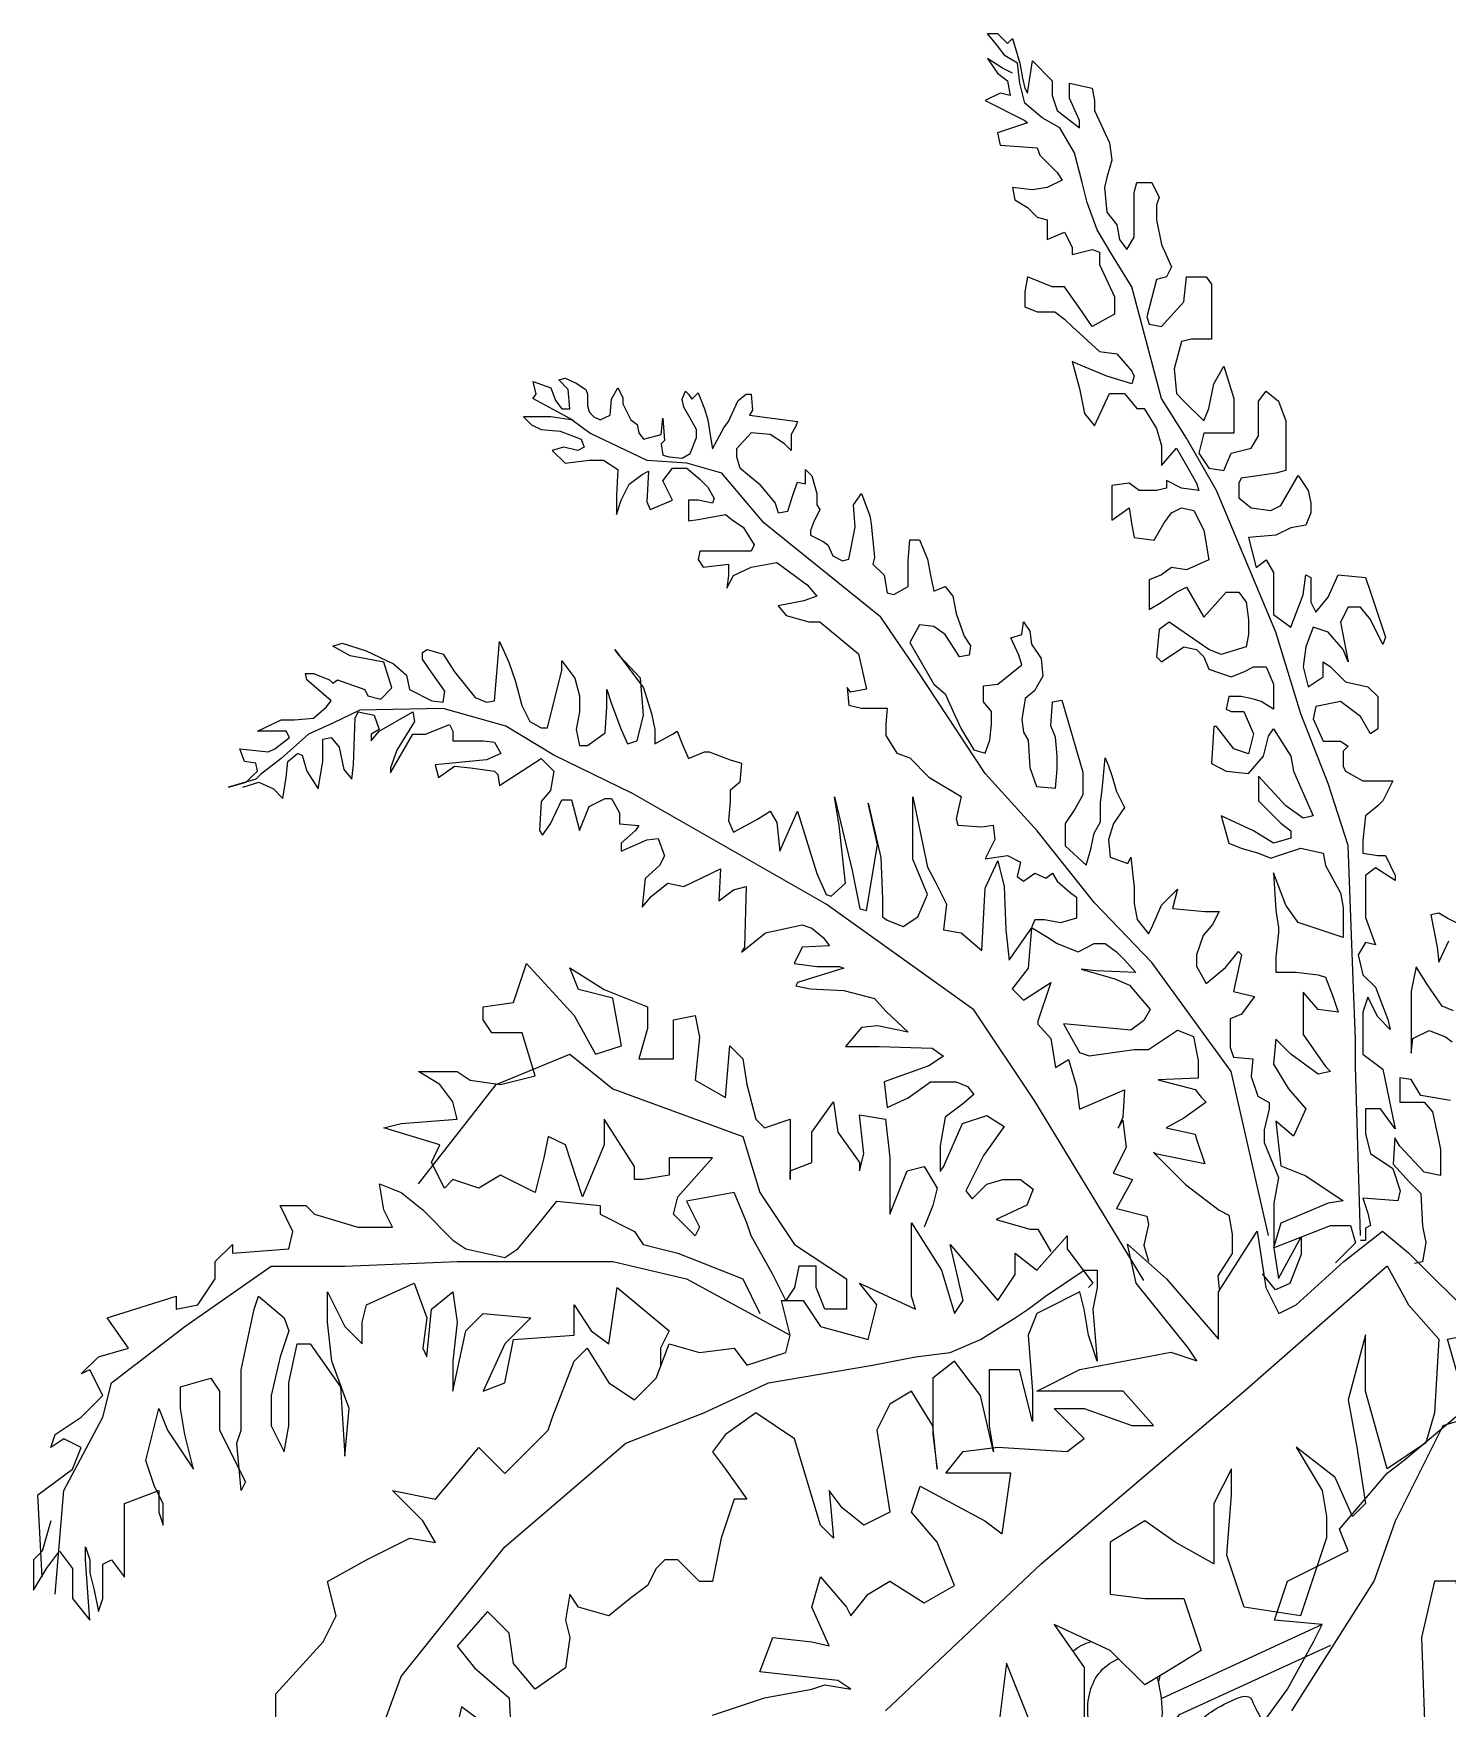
# Model space of a CAD drawing. Header units: metres. Extents: x -109 to 591, y -5 to 592.
# Drawn here: x 575.11 to 576.108, y 9.392 to 10.574 of the extents above; entities that cross this region are included whole.
import ezdxf

# ---------------------------------------------------------------- set-up
doc = ezdxf.new("R2010")
doc.units = ezdxf.units.M
doc.header["$LTSCALE"] = 0.03
doc.layers.add('ARBOLES', color=118, linetype='Continuous')

# ---------------------------------------------------------------- blocks, each defined once
blk = doc.blocks.new('palm1')
at = {"layer": 'ARBOLES', "color": 104}
for points in [[(295.7854, 23.1446), (295.7903, 23.3101), (295.7903, 23.3369), (295.7927, 23.3953), (295.7976, 23.5267), (295.817, 23.5875), (295.8438, 23.6557), (295.8682, 23.736), (295.9266, 23.8747), (295.9559, 23.9258), (295.9802, 23.9647), (296.0094, 24.0742), (296.0289, 24.1059), (296.0435, 24.1302), (296.0533, 24.157), (296.0581, 24.1765), (296.0654, 24.2057), (296.08, 24.23), (296.0971, 24.2397), (296.1141, 24.2543), (296.119, 24.2738), (296.1214, 24.2933), (296.1336, 24.3006), (296.1409, 24.3103), (296.1507, 24.3225), (296.1409, 24.3225), (296.1312, 24.3127), (296.1263, 24.3176), (296.119, 24.2933), (296.1166, 24.2787), (296.1141, 24.2689), (296.1117, 24.2641), (296.1068, 24.2957), (296.0874, 24.2762), (296.0874, 24.2665), (296.0874, 24.2616), (296.0825, 24.247), (296.0606, 24.23), (296.0606, 24.2373), (296.0703, 24.2592), (296.0703, 24.2738), (296.0484, 24.2689), (296.046, 24.2568), (296.046, 24.247), (296.0313, 24.2154), (296.0289, 24.1984), (296.0338, 24.1813), (296.0362, 24.1716), (296.0338, 24.1473), (296.024, 24.1351), (296.0216, 24.1205), (296.0143, 24.1107), (296.007, 24.1229), (296.007, 24.1521), (296.007, 24.1667), (296.0046, 24.1765), (295.9899, 24.1765), (295.9826, 24.1619), (295.9851, 24.1546), (295.9851, 24.14), (295.9802, 24.1156), (295.9705, 24.0937), (295.9753, 24.084), (295.9851, 24.0815), (295.9948, 24.045), (295.9924, 24.0377), (295.9802, 24.0353), (295.9583, 24.0596), (295.9559, 24.084), (295.9485, 24.084), (295.9364, 24.084), (295.9315, 24.0767), (295.9315, 24.0669), (295.9315, 24.0548), (295.9315, 24.0377), (295.9315, 24.0231), (295.951, 24.0231), (295.9607, 24.0207), (295.968, 23.9939), (295.9656, 23.9696), (295.9583, 23.9623), (295.9388, 23.9428), (295.9339, 23.955), (295.9291, 23.9793), (295.9193, 23.9964), (295.9096, 23.9647), (295.9096, 23.9404), (295.9096, 23.9307), (295.9388, 23.9307), (295.9437, 23.9112), (295.9339, 23.8966), (295.9193, 23.8942), (295.912, 23.9112), (295.8925, 23.9161), (295.8852, 23.9282), (295.8852, 23.9623), (295.8779, 23.972), (295.8658, 23.9623), (295.8584, 23.9428), (295.8584, 23.9234), (295.8584, 23.8942), (295.8682, 23.8917), (295.9023, 23.8869), (295.9047, 23.882), (295.9047, 23.8674), (295.8925, 23.8577), (295.8731, 23.8552), (295.8633, 23.8601), (295.8463, 23.8893), (295.8365, 23.8747), (295.8341, 23.8625), (295.8341, 23.8528), (295.839, 23.8406), (295.8536, 23.8382), (295.8682, 23.8309), (295.895, 23.8285), (295.8877, 23.7993), (295.8779, 23.8066), (295.8706, 23.7944), (295.8706, 23.7652), (295.8706, 23.753), (295.8536, 23.7408), (295.8414, 23.7725), (295.839, 23.792), (295.8341, 23.7895), (295.8341, 23.7652), (295.8292, 23.7555), (295.817, 23.7701), (295.8073, 23.792), (295.7805, 23.7895), (295.7757, 23.7749), (295.761, 23.7311), (295.7635, 23.7238), (295.7757, 23.7482), (295.7854, 23.7603), (295.7976, 23.7603), (295.8049, 23.7457), (295.7976, 23.7068), (295.8024, 23.7189), (295.817, 23.736), (295.8317, 23.7408), (295.839, 23.7214), (295.8414, 23.7019), (295.8365, 23.6824), (295.8219, 23.6922), (295.8219, 23.7068), (295.8146, 23.7019), (295.8, 23.6873), (295.7781, 23.6824), (295.7683, 23.6727), (295.7683, 23.6411), (295.7757, 23.6362), (295.7854, 23.6532), (295.8049, 23.6678), (295.8292, 23.663), (295.8317, 23.6508), (295.8219, 23.6289), (295.8049, 23.6289), (295.7976, 23.624), (295.8024, 23.6192), (295.8024, 23.6046), (295.8, 23.5997), (295.783, 23.59), (295.7659, 23.59), (295.7537, 23.59), (295.7635, 23.5705), (295.7683, 23.5656), (295.7805, 23.5559), (295.783, 23.5316), (295.783, 23.5194), (295.7683, 23.517), (295.761, 23.517), (295.7513, 23.4975), (295.7513, 23.4926), (295.7708, 23.5048), (295.7805, 23.4975), (295.7805, 23.4561), (295.7708, 23.4294), (295.7805, 23.4318), (295.7878, 23.4196), (295.783, 23.4002), (295.7708, 23.388), (295.7586, 23.3563), (295.7562, 23.3466), (295.7683, 23.3588), (295.7781, 23.3783), (295.783, 23.3636), (295.783, 23.3369), (295.783, 23.3223), (295.7635, 23.3077), (295.7513, 23.2493), (295.7659, 23.2687), (295.7805, 23.2687), (295.7805, 23.2444), (295.7757, 23.2249), (295.7537, 23.2103), (295.7464, 23.1884), (295.7489, 23.1787), (295.783, 23.1811), (295.7781, 23.1665), (295.7757, 23.1544), (295.7805, 23.1519), (295.7805, 23.1398), (295.7854, 23.1398)], [(296.1263, 24.2835), (296.1361, 24.2884), (296.1507, 24.2981), (296.1409, 24.2835), (296.1312, 24.2762), (296.1287, 24.2616), (296.1385, 24.2641), (296.1531, 24.2568), (296.1141, 24.2373), (296.1117, 24.2349), (296.1409, 24.2251), (296.1385, 24.213), (296.102, 24.2105), (296.0995, 24.2032), (296.0825, 24.1862), (296.0776, 24.1789), (296.0922, 24.1716), (296.1068, 24.1692), (296.1263, 24.1716), (296.1239, 24.1594), (296.1117, 24.1521), (296.102, 24.1424), (296.0922, 24.14), (296.0922, 24.1205), (296.0752, 24.1278), (296.0679, 24.1132), (296.0679, 24.1059), (296.0484, 24.1107), (296.0411, 24.1083), (296.0411, 24.0961), (296.0265, 24.0645), (296.0265, 24.0475), (296.0484, 24.0353), (296.0581, 24.0499), (296.0752, 24.0742), (296.0874, 24.0742), (296.1117, 24.084), (296.1141, 24.0694), (296.1141, 24.0548), (296.102, 24.0499), (296.0922, 24.0499), (296.0849, 24.0499), (296.0752, 24.0426), (296.0679, 24.0353), (296.0411, 24.011), (296.024, 24.0085), (296.0094, 23.9915), (296.007, 23.9866), (296.0094, 23.9793), (296.0338, 23.9866), (296.063, 23.9988), (296.0679, 24.0012), (296.0606, 23.9745), (296.0557, 23.9501), (296.046, 23.938), (296.0313, 23.9696), (296.0167, 23.9696), (296.0046, 23.955), (295.9973, 23.955), (295.9851, 23.9355), (295.9802, 23.9185), (295.9802, 23.899), (295.9656, 23.9161), (295.9559, 23.899), (295.9461, 23.882), (295.9437, 23.8747), (295.9607, 23.8771), (295.9753, 23.8844), (295.9753, 23.8771), (295.9851, 23.8747), (295.9948, 23.8747), (296.0021, 23.8747), (296.0119, 23.882), (296.0289, 23.8796), (296.0289, 23.865), (296.0289, 23.8455), (296.0119, 23.8577), (296.0094, 23.8406), (296.007, 23.8285), (295.9875, 23.826), (295.9778, 23.8431), (295.9705, 23.8528), (295.9607, 23.8577), (295.9485, 23.8552), (295.9388, 23.8358), (295.9339, 23.8066), (295.9559, 23.7968), (295.9705, 23.7993), (295.9802, 23.792), (295.9924, 23.7871), (295.9924, 23.7579), (295.9802, 23.7652), (295.9656, 23.7749), (295.9559, 23.7798), (295.9388, 23.7506), (295.9169, 23.7749), (295.9047, 23.7749), (295.8974, 23.7652), (295.895, 23.7482), (295.895, 23.7335), (295.8974, 23.7214), (295.9218, 23.7141), (295.9339, 23.7189), (295.9729, 23.7457), (295.9826, 23.7384), (295.9851, 23.7116), (295.9802, 23.7068), (295.9583, 23.7214), (295.9461, 23.7189), (295.9388, 23.7116), (295.9339, 23.6995), (295.912, 23.6922), (295.8998, 23.697), (295.8901, 23.7019), (295.8779, 23.7019), (295.8706, 23.6849), (295.8706, 23.6751), (295.8706, 23.6605), (295.8828, 23.6678), (295.8901, 23.6703), (295.9023, 23.6727), (295.9145, 23.6727), (295.9169, 23.6605), (295.912, 23.6581), (295.8998, 23.6581), (295.8901, 23.6362), (295.895, 23.6167), (295.9096, 23.6216), (295.9266, 23.6435), (295.9291, 23.6435), (295.9315, 23.607), (295.9169, 23.5997), (295.895, 23.5973), (295.8804, 23.6143), (295.8755, 23.6338), (295.8706, 23.6411), (295.8536, 23.6143), (295.8511, 23.5997), (295.8317, 23.5559), (295.8414, 23.5535), (295.8584, 23.5656), (295.8852, 23.5948), (295.8852, 23.5705), (295.8633, 23.5486), (295.8536, 23.5413), (295.8536, 23.534), (295.8706, 23.5291), (295.8901, 23.5413), (295.9218, 23.5559), (295.9145, 23.5291), (295.9023, 23.5243), (295.8852, 23.5194), (295.8731, 23.5145), (295.8658, 23.517), (295.8438, 23.5243), (295.8219, 23.5194), (295.8195, 23.5072), (295.8049, 23.4805), (295.8024, 23.4659), (295.8024, 23.4367), (295.8463, 23.4513), (295.8584, 23.4683), (295.8706, 23.4999), (295.8682, 23.4634), (295.8658, 23.4464), (295.8658, 23.4415), (295.8682, 23.4172), (295.8682, 23.4026), (295.8487, 23.4026), (295.8268, 23.4002), (295.8195, 23.3977), (295.8122, 23.3783), (295.8073, 23.3636), (295.8268, 23.3661), (295.8414, 23.3831), (295.8414, 23.3417), (295.8195, 23.3101), (295.8146, 23.3052), (295.8268, 23.3028), (295.8536, 23.3223), (295.8682, 23.3369), (295.8706, 23.3125), (295.856, 23.2882), (295.839, 23.2687), (295.8511, 23.242), (295.8682, 23.2566), (295.8633, 23.2128), (295.839, 23.203), (295.8024, 23.1787), (295.817, 23.1763), (295.8633, 23.1568), (295.8706, 23.1325), (295.8146, 23.1544), (295.7951, 23.1544), (295.7903, 23.1373), (295.8097, 23.1179)], [(295.8755, 23.1446), (295.912, 23.3052), (295.9899, 23.4123), (296.046, 23.4707), (296.102, 23.5413), (296.1531, 23.5973), (296.2188, 23.697), (296.2554, 23.7506), (296.3698, 23.8431), (296.4112, 23.8917), (296.4453, 23.9015), (296.4843, 23.9039), (296.5403, 23.9307), (296.5598, 23.9453), (296.5963, 23.9647), (296.5929, 23.969), (296.596, 23.9815), (296.5787, 23.9753), (296.574, 23.9627), (296.5677, 23.9548), (296.5599, 23.9548), (296.5615, 23.9737), (296.5709, 23.9831), (296.5646, 23.9847), (296.5536, 23.98), (296.5442, 23.9737), (296.5426, 23.969), (296.5426, 23.958), (296.541, 23.9517), (296.5363, 23.947), (296.5301, 23.9439), (296.5206, 23.9486), (296.5191, 23.9643), (296.5128, 23.9753), (296.5081, 23.9658), (296.5081, 23.9596), (296.5002, 23.9439), (296.4939, 23.9392), (296.4924, 23.9313), (296.4877, 23.925), (296.4704, 23.9297), (296.4688, 23.9454), (296.4672, 23.9235), (296.4704, 23.9203), (296.4688, 23.9093), (296.4625, 23.9078), (296.45, 23.9062), (296.4421, 23.9109), (296.4358, 23.9266), (296.4358, 23.9344), (296.4421, 23.9454), (296.4484, 23.9564), (296.45, 23.9643), (296.4468, 23.9721), (296.4437, 23.969), (296.4405, 23.9643), (296.4343, 23.9705), (296.428, 23.9548), (296.4248, 23.9439), (296.4217, 23.925), (296.4201, 23.9156), (296.4091, 23.936), (296.4044, 23.9423), (296.395, 23.9627), (296.3871, 23.969), (296.3824, 23.969), (296.3809, 23.9533), (296.384, 23.9486), (296.3369, 23.9423), (296.3385, 23.9376), (296.3432, 23.9297), (296.3432, 23.914), (296.3495, 23.9203), (296.3636, 23.9297), (296.3824, 23.9313), (296.3966, 23.9156), (296.3966, 23.9078), (296.3934, 23.8968), (296.384, 23.8889), (296.3746, 23.8811), (296.3589, 23.8623), (296.3557, 23.8528), (296.3463, 23.8544), (296.3416, 23.8701), (296.3369, 23.8827), (296.329, 23.8811), (296.329, 23.8952), (296.3228, 23.8889), (296.3181, 23.8717), (296.3181, 23.8607), (296.3149, 23.856), (296.3212, 23.8434), (296.3243, 23.8356), (296.3243, 23.8309), (296.3118, 23.8246), (296.3071, 23.8215), (296.3023, 23.8105), (296.2929, 23.8058), (296.2866, 23.8073), (296.2804, 23.8387), (296.2819, 23.8607), (296.2741, 23.8717), (296.2662, 23.8497), (296.2647, 23.8419), (296.2615, 23.8089), (296.2631, 23.8026), (296.2521, 23.7916), (296.249, 23.7744), (296.2427, 23.7728), (296.2285, 23.7807), (296.2285, 23.8058), (296.227, 23.8262), (296.2175, 23.8262), (296.2097, 23.8073), (296.2066, 23.7916), (296.2034, 23.7759), (296.1924, 23.7807), (296.1846, 23.7712), (296.1814, 23.754), (296.1736, 23.732), (296.1673, 23.7226), (296.1689, 23.7132), (296.1783, 23.7116), (296.1924, 23.7336), (296.2034, 23.7414), (296.2175, 23.743), (296.227, 23.7257), (296.2034, 23.6849), (296.1924, 23.6755), (296.183, 23.6551), (296.1767, 23.641), (296.1642, 23.6206), (296.1532, 23.6174), (296.1485, 23.63), (296.1469, 23.6457), (296.1469, 23.6582), (296.1547, 23.6677), (296.1547, 23.6834), (296.1406, 23.6849), (296.117, 23.7038), (296.1202, 23.7132), (296.128, 23.7304), (296.117, 23.7336), (296.1155, 23.7461), (296.1092, 23.7367), (296.1076, 23.7242), (296.0982, 23.71), (296.0966, 23.6928), (296.1029, 23.6818), (296.1045, 23.6786), (296.1139, 23.6708), (296.117, 23.6504), (296.1155, 23.6378), (296.1108, 23.63), (296.1092, 23.6033), (296.1029, 23.5845), (296.0841, 23.5829), (296.0825, 23.6017), (296.0825, 23.6143), (296.0841, 23.6331), (296.0888, 23.6441), (296.0872, 23.6677), (296.0778, 23.6692), (296.0746, 23.6582), (296.0574, 23.5986), (296.0574, 23.5766), (296.0652, 23.5625), (296.0746, 23.5484), (296.0746, 23.5264), (296.0542, 23.5076), (296.0495, 23.5233), (296.0464, 23.539), (296.0401, 23.55), (296.0401, 23.5688), (296.0385, 23.5813), (296.0354, 23.6127), (296.0322, 23.6049), (296.0291, 23.5955), (296.0244, 23.5798), (296.0165, 23.5641), (296.0275, 23.5484), (296.0322, 23.5327), (296.0307, 23.5154), (296.0134, 23.5092), (296.0103, 23.5154), (296.0071, 23.4856), (296.0071, 23.4825), (296.0071, 23.4699), (296.004, 23.4542), (295.993, 23.4401), (295.9898, 23.4464), (295.9804, 23.4684), (295.9647, 23.484), (295.9694, 23.4652), (295.938, 23.4621), (295.9239, 23.4621), (295.9302, 23.4495), (295.9396, 23.4385), (295.9459, 23.4197), (295.9459, 23.4087), (295.9365, 23.3915), (295.9176, 23.4071), (295.905, 23.4228), (295.9019, 23.4197), (295.9098, 23.3836), (295.8893, 23.3789), (295.9019, 23.3616), (295.9129, 23.3569), (295.9129, 23.3287), (295.9098, 23.3193), (295.8909, 23.3177), (295.8925, 23.3004), (295.886, 23.2813), (295.875, 23.275), (295.875, 23.2687), (295.8797, 23.2483), (295.8797, 23.2358), (295.8656, 23.2013), (295.8703, 23.1762), (295.8703, 23.1714), (295.8703, 23.151), (295.8703, 23.1322), (295.8656, 23.1024), (295.8436, 23.1432), (295.8436, 23.1259), (295.8546, 23.0977), (295.8687, 23.0914), (295.8813, 23.1071)], [(296.5567, 23.9437), (296.5787, 23.9469), (296.6054, 23.9469), (296.5976, 23.939), (296.5882, 23.9343), (296.5693, 23.9328), (296.5489, 23.9249), (296.5458, 23.9171), (296.552, 23.9139), (296.5662, 23.9171), (296.5772, 23.9139), (296.5646, 23.9014), (296.541, 23.9045), (296.5269, 23.9045), (296.5128, 23.8951), (296.5143, 23.87), (296.5143, 23.8512), (296.5096, 23.8653), (296.5018, 23.881), (296.4892, 23.8904), (296.4829, 23.8935), (296.4845, 23.8637), (296.4814, 23.8559), (296.4594, 23.8653), (296.4688, 23.8841), (296.4594, 23.8967), (296.4452, 23.8967), (296.4327, 23.8857), (296.4248, 23.8778), (296.4186, 23.8668), (296.4201, 23.8621), (296.4343, 23.8653), (296.4437, 23.8653), (296.4437, 23.8449), (296.4343, 23.8464), (296.4076, 23.8512), (296.3997, 23.8449), (296.3903, 23.8386), (296.3793, 23.8213), (296.3824, 23.8151), (296.4013, 23.8151), (296.4327, 23.8151), (296.4343, 23.8072), (296.4295, 23.7994), (296.4044, 23.8025), (296.4044, 23.7915), (296.406, 23.779), (296.3997, 23.7915), (296.3824, 23.7994), (296.3573, 23.8041), (296.3275, 23.7821), (296.318, 23.7711), (296.3306, 23.7664), (296.3557, 23.7617), (296.3479, 23.7523), (296.3259, 23.746), (296.3149, 23.746), (296.2772, 23.7146), (296.2694, 23.6801), (296.2851, 23.677), (296.2882, 23.6817), (296.2866, 23.6644), (296.2741, 23.6613), (296.249, 23.6613), (296.2505, 23.6456), (296.2505, 23.6346), (296.2395, 23.6173), (296.227, 23.6126), (296.2081, 23.5938), (296.1767, 23.5749), (296.1814, 23.553), (296.1799, 23.5467), (296.1563, 23.5451), (296.1453, 23.5467), (296.1437, 23.5326), (296.1532, 23.5137), (296.1312, 23.5169), (296.1186, 23.5106), (296.1218, 23.4965), (296.1155, 23.4918), (296.1045, 23.4996), (296.0935, 23.4949), (296.0872, 23.4996), (296.0825, 23.4918), (296.0699, 23.4808), (296.0636, 23.4761), (296.0636, 23.4557), (296.0794, 23.451), (296.0951, 23.4541), (296.1045, 23.4541), (296.1076, 23.4463), (296.0919, 23.4368), (296.0825, 23.4306), (296.0621, 23.4227), (296.0464, 23.4306), (296.0354, 23.4306), (296.0244, 23.4227), (296.0165, 23.4149), (296.0055, 23.4023), (296.0448, 23.4039), (296.0589, 23.4055), (296.026, 23.396), (296.0118, 23.3898), (295.9914, 23.3662), (295.9977, 23.3552), (296.0103, 23.3458), (296.0762, 23.3521), (296.0605, 23.3239), (296.0511, 23.3207), (296.0071, 23.327), (295.993, 23.327), (295.9647, 23.3458), (295.949, 23.3395), (295.9443, 23.316), (295.9443, 23.2987), (295.9836, 23.2972), (295.9474, 23.2878), (295.9412, 23.2799), (295.9364, 23.2752), (295.9584, 23.2595), (295.9757, 23.2501), (295.9474, 23.2438), (295.9459, 23.2391), (295.9378, 23.215), (295.9849, 23.2244), (295.9881, 23.2259), (295.9567, 23.1946), (295.9237, 23.1694), (295.9143, 23.1647), (295.9111, 23.1459), (295.9111, 23.1271), (295.9252, 23.1051), (295.9237, 23.0925)]]:
    blk.add_lwpolyline(points, dxfattribs=at)
at = {"layer": 'ARBOLES', "color": 85}
for points in [[(295.6813, 23.4462), (295.7005, 23.4557), (295.7085, 23.4605), (295.7165, 23.4589), (295.7101, 23.427), (295.7085, 23.4126), (295.6989, 23.4334)], [(295.6941, 23.3647), (295.7053, 23.3695), (295.7197, 23.3903), (295.7309, 23.4078), (295.7357, 23.3839), (295.7357, 23.3232), (295.7341, 23.3376), (295.7181, 23.3456), (295.7021, 23.3392), (295.6957, 23.3344)], [(295.6973, 23.2769), (295.7261, 23.2817), (295.7357, 23.2976), (295.7469, 23.2992), (295.7469, 23.2753), (295.7229, 23.2753), (295.7149, 23.2657), (295.7085, 23.237), (295.7069, 23.229), (295.7069, 23.2034), (295.7229, 23.2066), (295.7469, 23.2322), (295.7517, 23.2402), (295.7533, 23.2146), (295.7373, 23.197), (295.7261, 23.1859), (295.7245, 23.1539), (295.7213, 23.1379), (295.7245, 23.1188), (295.7325, 23.1172)], [(295.9977, 23.1006), (296.1045, 23.2764), (296.1642, 23.3658), (296.3087, 23.4694), (296.4987, 23.5777), (296.5756, 23.6154), (296.6227, 23.6436), (296.684, 23.6609), (296.7656, 23.6593), (296.7923, 23.6467), (296.8159, 23.6358), (296.8426, 23.6122), (296.863, 23.5965), (296.8677, 23.5918), (296.8944, 23.584), (296.8771, 23.5887), (296.8708, 23.595), (296.8661, 23.5997), (296.8677, 23.6075), (296.8787, 23.6091), (296.8834, 23.6216), (296.8551, 23.6185), (296.8489, 23.6216), (296.8347, 23.6326), (296.8379, 23.6389), (296.8661, 23.6389), (296.8426, 23.6499), (296.83, 23.6499), (296.8112, 23.6515), (296.7986, 23.6624), (296.7939, 23.6687), (296.8175, 23.6891), (296.819, 23.6954), (296.8112, 23.6954), (296.7955, 23.6891), (296.7923, 23.686), (296.7876, 23.6891), (296.7609, 23.6797), (296.7578, 23.6734), (296.7452, 23.6703), (296.7342, 23.6813), (296.7421, 23.7064), (296.7751, 23.7127), (296.7923, 23.7221), (296.7829, 23.7252), (296.7594, 23.7174), (296.7327, 23.7048), (296.7201, 23.6938), (296.717, 23.6797), (296.695, 23.6687), (296.684, 23.6671), (296.6824, 23.6781), (296.6981, 23.7001), (296.7044, 23.7095), (296.7044, 23.7158), (296.6997, 23.7189), (296.684, 23.7142), (296.673, 23.697), (296.6526, 23.6719), (296.6416, 23.6671), (296.6337, 23.6687), (296.629, 23.7268), (296.6196, 23.7064), (296.6133, 23.6875), (296.607, 23.664), (296.5992, 23.6483), (296.5882, 23.642), (296.5819, 23.642), (296.5678, 23.6985), (296.5678, 23.7079), (296.5552, 23.6907), (296.5505, 23.6734), (296.5505, 23.6577), (296.5536, 23.6405), (296.5505, 23.6248), (296.5426, 23.6248), (296.5254, 23.6373), (296.5238, 23.6624), (296.5238, 23.6797), (296.5191, 23.6656), (296.5097, 23.6405), (296.5034, 23.6263), (296.494, 23.6295), (296.4877, 23.6546), (296.4908, 23.6907), (296.5112, 23.7127), (296.5159, 23.7189), (296.4877, 23.6813), (296.4798, 23.6562), (296.4767, 23.6405), (296.4767, 23.6263), (296.4594, 23.6358), (296.4547, 23.6389), (296.45, 23.6263), (296.4437, 23.6122), (296.428, 23.6185), (296.4233, 23.6185), (296.4029, 23.6106), (296.3919, 23.6075), (296.3935, 23.5887), (296.4029, 23.5808), (296.4029, 23.5698), (296.4044, 23.551), (296.3997, 23.54), (296.3762, 23.5526), (296.3636, 23.5604), (296.3573, 23.5494), (296.3542, 23.5212), (296.3369, 23.5604), (296.3181, 23.4992), (296.3087, 23.4788), (296.3039, 23.4773), (296.2898, 23.4898), (296.2961, 23.5463), (296.3008, 23.5746), (296.2835, 23.5024), (296.2757, 23.4647), (296.2694, 23.4631), (296.2584, 23.5275), (296.2678, 23.5683), (296.2553, 23.5149), (296.2537, 23.4741), (296.2537, 23.4569), (296.249, 23.4537), (296.2333, 23.4474), (296.2191, 23.4569), (296.2097, 23.4788), (296.2239, 23.5133), (296.2239, 23.5604), (296.2239, 23.5746), (296.2097, 23.5055), (296.2019, 23.4914), (296.1909, 23.4694), (296.194, 23.4443), (296.1767, 23.4412), (296.1563, 23.4239), (296.1532, 23.4851), (296.1406, 23.5118), (296.1343, 23.4867), (296.1328, 23.4443), (296.1296, 23.4145), (296.1076, 23.4459), (296.1108, 23.4066), (296.1265, 23.3862), (296.1155, 23.3752), (296.0888, 23.3925), (296.1014, 23.3548), (296.1014, 23.3517), (296.0888, 23.3376), (296.0841, 23.3093), (296.0715, 23.3172), (296.0637, 23.2905), (296.0605, 23.2685), (296.0166, 23.2874), (296.0181, 23.2607), (296.0228, 23.2497), (296.0181, 23.2575), (296.015, 23.2309), (296.0276, 23.2058), (296.0087, 23.1995), (296.0244, 23.1712), (295.9946, 23.1634), (295.993, 23.1555), (295.9977, 23.1351), (295.993, 23.1194)], [(296.8803, 23.584), (296.8646, 23.5887), (296.8504, 23.5824), (296.841, 23.573), (296.8379, 23.5934), (296.8363, 23.6091), (296.8269, 23.6169), (296.8222, 23.6154), (296.8175, 23.5997), (296.8065, 23.5824), (296.8018, 23.6091), (296.8018, 23.631), (296.7939, 23.6326), (296.786, 23.6232), (296.7813, 23.6012), (296.7735, 23.5918), (296.7719, 23.6059), (296.7703, 23.6515), (296.7672, 23.6577), (296.7515, 23.6546), (296.7468, 23.6405), (296.7546, 23.6358), (296.7546, 23.6295), (296.7468, 23.6389), (296.7138, 23.6577), (296.7122, 23.6483), (296.7295, 23.6201), (296.7358, 23.6028), (296.7358, 23.5981), (296.7138, 23.6358), (296.7012, 23.6358), (296.6777, 23.6452), (296.6745, 23.6389), (296.6745, 23.6295), (296.6447, 23.6295), (296.6337, 23.6279), (296.6274, 23.6169), (296.6416, 23.6106), (296.6918, 23.6059), (296.6887, 23.5934), (296.673, 23.6044), (296.6573, 23.6028), (296.6337, 23.5997), (296.6306, 23.5965), (296.629, 23.5855), (296.5882, 23.6122), (296.5756, 23.5997), (296.5788, 23.5808), (296.5882, 23.5698), (296.5897, 23.5416), (296.5866, 23.5369), (296.5788, 23.5479), (296.5678, 23.5714), (296.5583, 23.5714), (296.5505, 23.5416), (296.5411, 23.5651), (296.5254, 23.573), (296.5191, 23.573), (296.5112, 23.5589), (296.5112, 23.5479), (296.4924, 23.5463), (296.4955, 23.5416), (296.5097, 23.529), (296.5097, 23.5212), (296.4845, 23.5322), (296.4735, 23.5337), (296.4673, 23.5165), (296.472, 23.5071), (296.4861, 23.4945), (296.4892, 23.4663), (296.4798, 23.4773), (296.4641, 23.4898), (296.4484, 23.4867), (296.4123, 23.5039), (296.4139, 23.4725), (296.3997, 23.4835), (296.3872, 23.4867), (296.3887, 23.427), (296.3919, 23.4223), (296.3683, 23.4412), (296.3322, 23.449), (296.3228, 23.4459), (296.3118, 23.4365), (296.3055, 23.4286), (296.3322, 23.427), (296.3401, 23.4113), (296.3181, 23.4082), (296.2961, 23.4082), (296.2914, 23.4066), (296.3369, 23.3925), (296.3385, 23.3894), (296.3244, 23.3862), (296.2914, 23.3847), (296.2615, 23.3768), (296.2505, 23.3643), (296.2286, 23.3439), (296.2584, 23.3501), (296.2741, 23.3486), (296.2898, 23.3297), (296.2788, 23.3297), (296.2568, 23.3297), (296.205, 23.3282), (296.194, 23.3203), (296.2081, 23.3109), (296.2521, 23.2952), (296.249, 23.2701), (296.2286, 23.2795), (296.2066, 23.2952), (296.194, 23.2952), (296.1815, 23.2952), (296.1705, 23.2905), (296.1642, 23.2827), (296.1752, 23.2732), (296.1924, 23.2607), (296.1972, 23.2324), (296.1972, 23.2073), (296.194, 23.212), (296.1752, 23.2544), (296.1516, 23.2623), (296.1343, 23.2513), (296.1548, 23.223), (296.172, 23.1885), (296.1657, 23.1806), (296.1516, 23.1948), (296.1359, 23.1995), (296.1186, 23.1995), (296.1061, 23.1901), (296.1124, 23.1744), (296.1422, 23.1602), (296.1092, 23.1508), (296.1014, 23.1508), (296.0888, 23.1289)]]:
    blk.add_lwpolyline(points, dxfattribs=at)
at = {"layer": 'ARBOLES', "color": 108}
blk.add_lwpolyline([(296.7083, 23.1952), (296.6321, 23.2925), (296.5601, 23.3222), (296.5177, 23.2883), (296.3906, 23.2417), (296.3737, 23.1867), (296.3398, 23.1359), (296.289, 23.102), (296.289, 23.0724), (296.3101, 23.0724), (296.3186, 23.0936), (296.3186, 23.1147), (296.3356, 23.1147), (296.3398, 23.0936), (296.3483, 23.0809), (296.361, 23.1063), (296.3822, 23.1444), (296.3864, 23.1571), (296.3991, 23.1867), (296.4457, 23.1782), (296.433, 23.1528), (296.4372, 23.1444), (296.4584, 23.1655), (296.4542, 23.1825), (296.4203, 23.2206), (296.4626, 23.2206), (296.4626, 23.2036), (296.4881, 23.1994), (296.4965, 23.1994), (296.4965, 23.2121), (296.5262, 23.2587), (296.5262, 23.2333), (296.5474, 23.1825), (296.5643, 23.2333), (296.5813, 23.2417), (296.5855, 23.2206), (296.594, 23.1867), (296.6279, 23.2036), (296.649, 23.1909), (296.6745, 23.1994), (296.6829, 23.1909), (296.6956, 23.2163), (296.6872, 23.2333), (296.7422, 23.2502), (296.7253, 23.2544), (296.6702, 23.2587), (296.6745, 23.2756), (296.6872, 23.2925), (296.7083, 23.3052), (296.6702, 23.3052), (296.6575, 23.2968), (296.6279, 23.2925), (296.594, 23.301), (296.6067, 23.3433), (296.6363, 23.3433), (296.6448, 23.356), (296.6448, 23.3687), (296.6151, 23.373), (296.6024, 23.4111), (296.5558, 23.3603), (296.5347, 23.3222), (296.5092, 23.3306), (296.5177, 23.3772), (296.5516, 23.3857), (296.5601, 23.4068), (296.5262, 23.3857), (296.4838, 23.3687), (296.4838, 23.3476), (296.4923, 23.3179), (296.4584, 23.3179), (296.4584, 23.356), (296.4372, 23.3603), (296.433, 23.3391), (296.4372, 23.2968), (296.4076, 23.2798), (296.4033, 23.3306), (296.3906, 23.3179), (296.3864, 23.2925), (296.3779, 23.2587), (296.3694, 23.2502), (296.344, 23.2587), (296.344, 23.2502), (296.344, 23.1994), (296.344, 23.2079), (296.3228, 23.2163), (296.3228, 23.246), (296.3017, 23.2756), (296.2974, 23.246), (296.2762, 23.2163), (296.2762, 23.2079), (296.272, 23.2248), (296.2762, 23.2629), (296.2508, 23.2587), (296.2466, 23.2206), (296.2466, 23.2036), (296.2466, 23.174), (296.2466, 23.1655), (296.2296, 23.2079), (296.2127, 23.2121), (296.2, 23.1909), (296.2042, 23.174), (296.2127, 23.1528)], dxfattribs=at)
at = {"layer": 'ARBOLES', "color": 92}
for points in [[(297.0769, 22.8099), (297.0811, 22.8904), (297.0472, 22.9158), (297.0388, 22.9369), (297.0557, 22.9454), (297.0684, 22.9369), (297.0642, 22.9496), (297.0388, 22.9666), (297.0176, 22.9877), (297.0303, 23.0131), (297.0388, 23.0089), (297.0218, 23.0258), (296.9922, 23.0343), (297.0133, 23.0639), (296.9456, 23.0851), (296.9456, 23.0724), (296.9244, 23.0766), (296.9074, 23.102), (296.9074, 23.119), (296.8905, 23.1359), (296.8905, 23.1274), (296.8354, 23.1317), (296.8312, 23.1486), (296.8439, 23.174), (296.8185, 23.174), (296.81, 23.1655), (296.7676, 23.1528), (296.7338, 23.1528), (296.7422, 23.1698), (296.7465, 23.1952), (296.7253, 23.1867), (296.7041, 23.1698), (296.6745, 23.1401), (296.6617, 23.1317), (296.6236, 23.1232), (296.6109, 23.1317), (296.5897, 23.1571), (296.5728, 23.1782), (296.5304, 23.174), (296.5304, 23.1655), (296.4965, 23.1486), (296.4881, 23.1359), (296.4542, 23.1274), (296.3906, 23.102), (296.3737, 23.0682)], [(296.2508, 22.6789), (296.0983, 22.8228), (295.8992, 22.9921), (295.7594, 23.1149), (295.7383, 23.0768), (295.7086, 23.0429), (295.7128, 22.971), (295.7213, 22.9413), (295.7594, 22.9159), (295.7806, 22.9921), (295.7806, 23.0472), (295.7976, 22.9837), (295.7891, 22.9371), (295.7806, 22.8821), (295.7933, 22.8694), (295.8103, 22.9075), (295.8484, 22.9371), (295.823, 22.8948), (295.8187, 22.8694), (295.8187, 22.8482), (295.8442, 22.772), (295.8992, 22.7805), (295.9162, 22.8313), (295.9119, 22.8905), (295.9119, 22.9159), (295.9289, 22.8821), (295.9289, 22.8228), (295.967, 22.844), (295.9967, 22.8651), (296.0306, 22.844), (296.0306, 22.7932), (295.9967, 22.7889), (295.9585, 22.7889), (295.9416, 22.7381), (295.9755, 22.717), (295.9967, 22.7043), (296.0306, 22.7381), (296.0856, 22.7635), (296.056, 22.7212), (296.056, 22.7085), (296.056, 22.6704)], [(296.1068, 22.6619), (296.1322, 22.7254), (296.1365, 22.6916), (296.1407, 22.6577)], [(296.4203, 22.6746), (296.3694, 22.6916), (296.3229, 22.7), (296.3101, 22.7043), (296.2847, 22.7), (296.2974, 22.7085), (296.3737, 22.717), (296.361, 22.7508), (296.3229, 22.7466), (296.3059, 22.7424), (296.3229, 22.7805), (296.3144, 22.8101), (296.289, 22.7805), (296.2847, 22.772), (296.2678, 22.7932), (296.2466, 22.8059), (296.2127, 22.7847), (296.1831, 22.8016), (296.2, 22.844), (296.2254, 22.8736), (296.2169, 22.899), (296.1534, 22.8651), (296.1365, 22.8524), (296.128, 22.9117), (296.1534, 22.9117), (296.1915, 22.9117), (296.1746, 22.9329), (296.1407, 22.9371), (296.0729, 22.9329), (296.056, 22.9456), (296.0856, 22.9752), (296.056, 22.9752), (296.0094, 22.9583), (295.9882, 22.9583), (296.0178, 22.9921), (296.056, 22.9921), (296.1026, 22.9921), (296.0602, 23.0133), (295.9712, 23.0302), (295.9458, 23.0218), (295.9543, 23.0345), (296.0051, 23.098), (296.0136, 23.1361), (295.9755, 23.1022), (295.9246, 23.0429), (295.9246, 23.0895), (295.8865, 23.1488), (295.878, 23.0937), (295.8653, 23.0683), (295.8484, 23.0768), (295.8018, 23.1191), (295.7637, 23.1488), (295.7383, 23.1276), (295.6705, 23.0599)], [(295.6832, 22.9837), (295.7001, 23.0429), (295.6789, 23.0472)], [(297.0642, 22.793), (297.0557, 22.8946), (297.0176, 22.9666), (297.0091, 23.0004), (296.9371, 23.0555), (296.8524, 23.1147), (296.7804, 23.1147), (296.6702, 23.119), (296.5177, 23.119), (296.4457, 23.102), (296.344, 23.047)], [(297.0684, 22.865), (297.0769, 22.8353), (297.0854, 22.8269), (297.0854, 22.7972), (297.0727, 22.8184), (297.0599, 22.8353), (297.0472, 22.8184), (297.0472, 22.8015), (297.0472, 22.7888), (297.0303, 22.7676), (297.0345, 22.8269), (297.0345, 22.8396), (297.0303, 22.8269), (297.0303, 22.8142), (297.0261, 22.7972), (297.0218, 22.7761), (297.0176, 22.7888), (297.0176, 22.8226), (297.0091, 22.8269), (296.9964, 22.8099), (296.9964, 22.8226), (296.9964, 22.8396), (296.9964, 22.8565), (296.9964, 22.8819), (296.9625, 22.8946), (296.9625, 22.8734), (296.9583, 22.8607), (296.9583, 22.8819), (296.9668, 22.8988), (296.9752, 22.9242), (296.9625, 22.975), (296.954, 22.9539), (296.9286, 22.9158), (296.9371, 22.9496), (296.9413, 22.975), (296.9413, 22.9962), (296.9117, 23.0047), (296.9032, 22.992), (296.9032, 22.9539), (296.8778, 22.9031), (296.882, 22.8946), (296.8863, 22.9412), (296.882, 22.9539), (296.882, 22.992), (296.882, 23.0131), (296.8693, 23.0724), (296.8651, 23.0851), (296.8397, 23.0639), (296.8354, 23.0512), (296.8439, 23.0258), (296.8524, 22.9877), (296.8524, 22.9581), (296.8397, 22.9327), (296.8354, 22.9581), (296.8354, 23.0004), (296.827, 23.0385), (296.8142, 23.0385), (296.7846, 22.9962), (296.7804, 22.9285), (296.7761, 22.975), (296.7931, 23.0216), (296.7973, 23.0597), (296.7973, 23.0893), (296.7804, 23.0555), (296.7634, 23.0385), (296.7634, 23.0597), (296.7592, 23.0766), (296.7126, 23.0978), (296.6999, 23.0639), (296.7041, 23.0343), (296.6999, 23.0258), (296.6956, 23.0724), (296.6745, 23.0893), (296.6702, 23.0597), (296.6745, 23.0216), (296.6745, 22.992), (296.6617, 23.0512), (296.6448, 23.0682), (296.5982, 23.0639), (296.6236, 23.0385), (296.6448, 22.992), (296.6236, 23.0004), (296.6151, 23.0428), (296.5558, 23.047), (296.5558, 23.0766), (296.5389, 23.0512), (296.5219, 23.0385), (296.5135, 23.0936), (296.4626, 23.0512), (296.4711, 23.0343), (296.4711, 23.0174)]]:
    blk.add_lwpolyline(points, dxfattribs=at)
at = {"layer": 'ARBOLES', "color": 72}
for points in [[(296.7888, 22.539), (296.7253, 22.7126), (296.6236, 22.8396), (296.505, 22.9412), (296.4288, 22.9708), (296.3652, 23.0004), (296.2635, 23.0174), (296.2212, 23.0258), (296.1873, 23.0301), (296.1576, 23.0428), (296.1237, 23.0639), (296.111, 23.0724), (296.0941, 23.0851), (296.056, 23.1105), (296.0433, 23.1105), (296.0433, 23.0936), (296.0475, 23.0724), (296.0433, 23.0216), (296.0517, 23.047), (296.056, 23.0724), (296.0602, 23.0893), (296.0941, 23.0724), (296.1026, 23.0682), (296.111, 23.047), (296.1068, 22.992), (296.1068, 22.9623), (296.1195, 23.0131), (296.128, 23.0131), (296.1492, 23.0131), (296.1492, 22.9581), (296.1449, 22.9327), (296.1576, 22.9877), (296.1831, 23.0216), (296.2042, 23.0047), (296.2042, 22.9496), (296.2, 22.9158), (296.2042, 22.9581), (296.2254, 22.992), (296.2466, 22.9793), (296.2593, 22.9539), (296.2466, 22.8734), (296.272, 22.8607), (296.2932, 22.8777), (296.3059, 22.8946), (296.3017, 22.848), (296.3144, 22.8607), (296.3398, 22.9454), (296.3779, 22.9708), (296.4076, 22.9496), (296.4203, 22.9327), (296.4076, 22.9158), (296.3864, 22.8861), (296.3991, 22.8861), (296.4118, 22.848), (296.4203, 22.8057), (296.433, 22.8057), (296.4542, 22.8269), (296.4669, 22.8269), (296.4754, 22.8184), (296.4838, 22.8015), (296.5008, 22.7888), (296.5219, 22.7718), (296.5516, 22.7803), (296.5601, 22.793), (296.5643, 22.7676), (296.5601, 22.7507), (296.5643, 22.721), (296.594, 22.6999), (296.6151, 22.7253), (296.6194, 22.7549), (296.6406, 22.7761), (296.6702, 22.7422), (296.6533, 22.721), (296.6194, 22.6914), (296.6151, 22.611)], [(296.6321, 22.6575), (296.666, 22.6829), (296.6787, 22.6279)], [(296.8481, 22.6702), (296.8481, 22.6956), (296.8015, 22.7464), (296.7888, 22.7718), (296.7973, 22.8057), (296.7592, 22.8269), (296.7168, 22.848), (296.6914, 22.8438), (296.7041, 22.865), (296.7338, 22.8946), (296.6914, 22.8861), (296.649, 22.9369), (296.6236, 22.9115), (296.5813, 22.9539), (296.577, 22.9666), (296.5558, 23.0216), (296.5431, 23.0343), (296.5219, 23.0004), (296.4965, 22.9835), (296.4754, 23.0047), (296.4626, 23.0385), (296.433, 23.0301), (296.3991, 23.0343), (296.3864, 23.0174), (296.3483, 23.0301), (296.344, 23.047), (296.3525, 23.0809), (296.3313, 23.0809), (296.3144, 23.0555), (296.2678, 23.0428), (296.2593, 23.0766), (296.2762, 23.0978), (296.2212, 23.0724), (296.2254, 23.0851), (296.2254, 23.1571), (296.1958, 23.1105), (296.1831, 23.0682), (296.1746, 23.0809), (296.1873, 23.1359), (296.1407, 23.0809), (296.1237, 23.1063), (296.1237, 23.1274), (296.1026, 23.1105), (296.0729, 23.1444), (296.0729, 23.1317), (296.0475, 23.0978), (296.0517, 23.0936)], [(295.8526, 22.6789), (295.7721, 22.8059), (295.751, 22.8651), (295.7044, 22.9583), (295.6917, 22.9625), (295.6789, 22.9625), (295.6535, 22.9286), (295.6451, 22.9032), (295.6408, 22.8524), (295.6323, 22.8143), (295.6747, 22.9371), (295.6874, 22.9202), (295.6874, 22.8821), (295.6493, 22.7932), (295.6408, 22.7508), (295.6408, 22.7381), (295.6578, 22.7805), (295.6747, 22.7805), (295.6747, 22.7127), (295.6917, 22.8059), (295.7128, 22.8059), (295.7255, 22.7508), (295.7213, 22.6323)], [(295.8908, 22.6535), (295.8569, 22.7), (295.8315, 22.7466), (295.823, 22.7635), (295.8696, 22.7678), (295.8569, 22.8059), (295.7976, 22.8355), (295.806, 22.8567), (295.7594, 22.9117), (295.7425, 22.9244), (295.6874, 22.971), (295.6281, 22.9329), (295.573, 22.827), (295.5434, 22.5942)]]:
    blk.add_lwpolyline(points, dxfattribs=at)
at = {"layer": 'ARBOLES'}
for points in [[(295.823, 22.7635), (295.9807, 22.6905)], [(295.9687, 22.6667), (295.9628, 22.6751), (295.8143, 22.7433)]]:
    blk.add_lwpolyline(points, dxfattribs=at)
at = {"layer": 'ARBOLES', "color": 92}
for points in [[(296.0672, 22.7372), (296.0625, 22.7415), (296.0562, 22.7447), (296.0491, 22.7467)], [(295.9819, 22.7131), (295.9821, 22.711), (295.9827, 22.7089), (295.9835, 22.7069)]]:
    blk.add_open_spline(points, degree=3, dxfattribs=at)
at = {"layer": 'ARBOLES', "color": 104}
for points, knots in [([(296.0197, 22.6404), (296.0265, 22.6407), (296.0502, 22.6472), (296.0575, 22.6935), (296.0401, 22.7217), (296.0236, 22.7294), (296.0223, 22.7299)], [0.0893167, 0.0893167, 0.0893167, 0.0893167, 0.1079303, 0.1556989, 0.1999244, 0.2037073, 0.2037073, 0.2037073, 0.2037073]), ([(295.9845, 22.7116), (295.9843, 22.7106), (295.9841, 22.7097), (295.9839, 22.7088), (295.9816, 22.6979), (295.9791, 22.6848), (295.98, 22.6731)], [0.25320737, 0.25320737, 0.25320737, 0.25320737, 0.25597691, 0.25597691, 0.25597691, 0.28938797, 0.28938797, 0.28938797, 0.28938797])]:
    blk.add_open_spline(points, degree=3, knots=knots, dxfattribs=at)
at = {"layer": 'ARBOLES', "color": 92}
blk.add_open_spline([(295.9061, 22.6228), (295.9118, 22.6219), (295.9332, 22.6228), (295.9602, 22.6596), (295.9272, 22.6826), (295.8942, 22.6967), (295.8914, 22.6891), (295.8889, 22.682), (295.8844, 22.6745), (295.8809, 22.6671)], degree=3, knots=[0.0841148, 0.0841148, 0.0841148, 0.0841148, 0.0989275, 0.1383661, 0.1845461, 0.2085991, 0.2085991, 0.2085991, 0.2313288, 0.2313288, 0.2313288, 0.2313288], dxfattribs=at)

msp = doc.modelspace()

# ---------------------------------------------------------------- block references
at = {"layer": 'ARBOLES', "color": 35, "xscale": -0.7199999999999989, "yscale": 0.7199999999999989, "zscale": 0.7200000000000001}
msp.add_blockref('palm1', (789.0118, -6.9381), dxfattribs=at)

doc.saveas('drawing.dxf')
